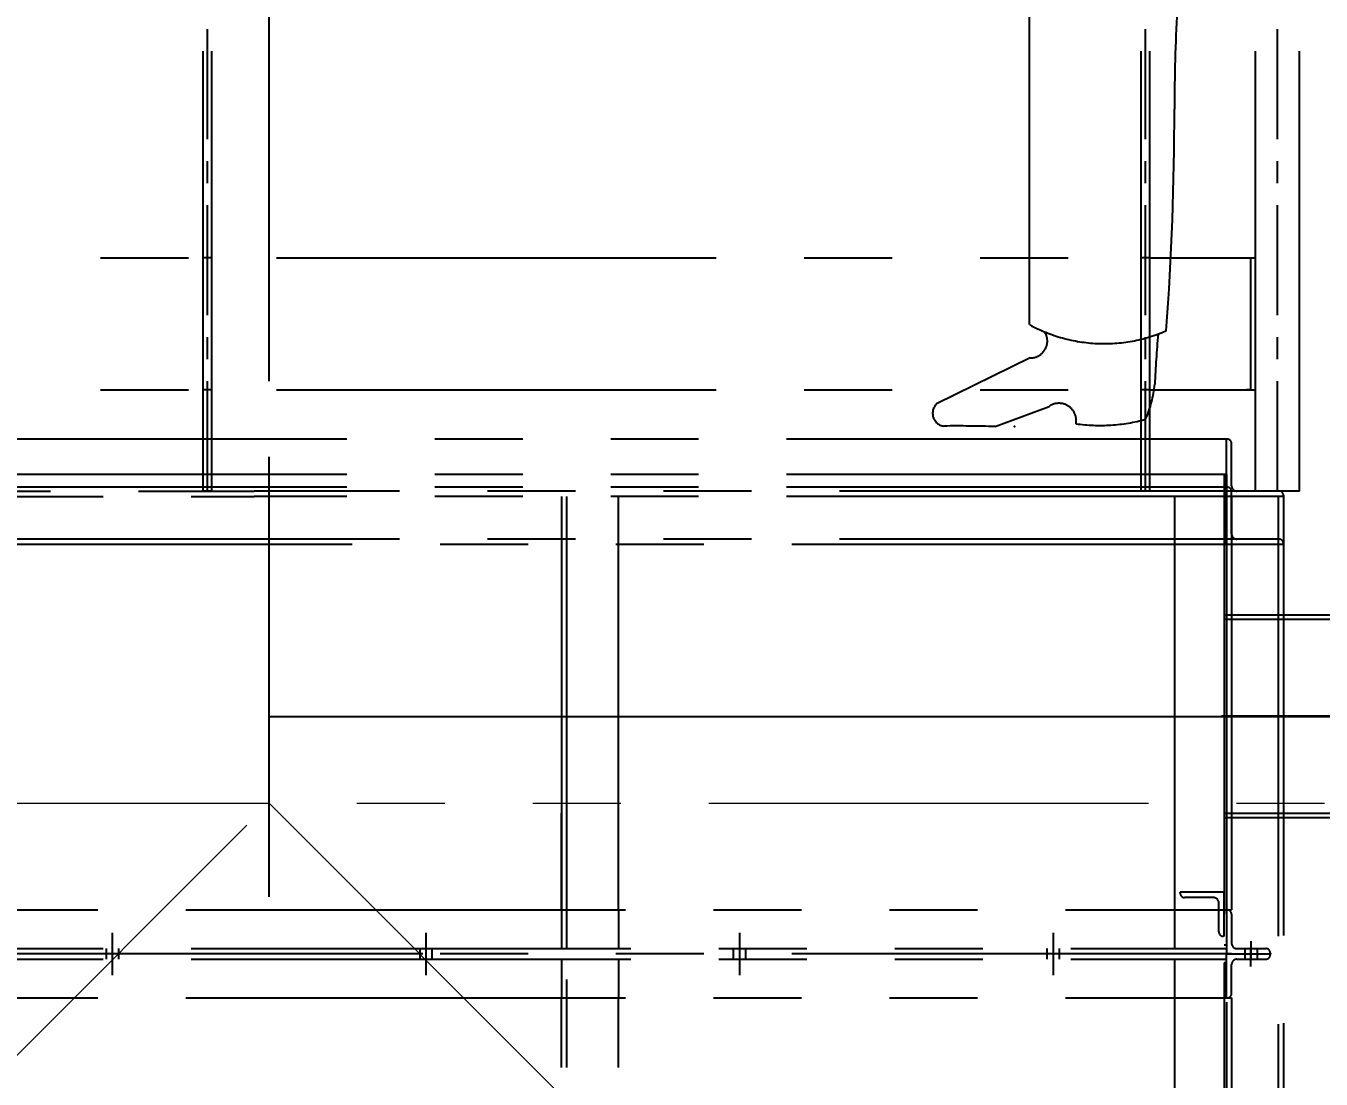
# Model space of a CAD drawing. Header units: inches. Extents: x 0 to 157513, y -28488 to 35640.
# Drawn here: x 9674 to 11147, y 27668 to 28865 of the extents above; entities that cross this region are included whole.
import ezdxf

# ---------------------------------------------------------------- set-up
doc = ezdxf.new("R2010")
doc.units = ezdxf.units.IN
doc.header["$LTSCALE"] = 400
doc.header["$MEASUREMENT"] = 0
for name, pattern in [('1', [2, 1.25, -0.25, 0.25, -0.25]), ('CENTER', [2, 1.25, -0.25, 0.25, -0.25]), ('HIDDEN', [9.525, 6.35, -3.175]), ('HIDDEN2', [4.7625, 3.175, -1.5875]), ('PHANTOM', [2.5, 1.25, -0.25, 0.25, -0.25, 0.25, -0.25])]:
    doc.linetypes.add(name, pattern=pattern)
doc.layers.add('BF', color=8, linetype='PHANTOM')
doc.layers.add('cen', color=1, linetype='CENTER')
doc.layers.add('BF STR', color=8, linetype='PHANTOM', lineweight=5)
doc.styles.add('ROMANS', font='romans')
doc.dimstyles.new('SAM2 60 SC', dxfattribs={"dimscale": 60, "dimtxt": 2.5, "dimasz": 2.5, "dimexe": 1.25, "dimexo": 0.625, "dimtad": 1, "dimtoh": 1, "dimdec": 0, "dimdsep": 46, "dimtxsty": 'ROMANS', "dimblk": 'OBLIQUE', "dimcen": 2.5, "dimclrd": 1, "dimclre": 1, "dimclrt": 256, "dimadec": 0, "dimazin": 2, "dimtfac": 1, "dimtdec": 0, "dimtofl": 0, "dimtmove": 0, "dimatfit": 3, "dimfxl": 1, "dimtolj": 1, "dimtzin": 0, "dimarcsym": 1})

# ---------------------------------------------------------------- blocks, each defined once
blk = doc.blocks.new('611bf4ele')
at = {"layer": 'BF', "linetype": 'CENTER', "ltscale": 0.25}
for p, q in [((-254363.1, 42340.3, 139.3), (-254363.1, 43461.3, 139.3)), ((-255579.6, 42340.3, 139.3), (-255579.6, 43440.3, 139.3)), ((-254513.1, 42340.3, 139.3), (-254513.1, 43440.3, 139.3))]:
    blk.add_line(p, q, dxfattribs=at)
at = {"layer": 'BF'}
for p, q in [((-255584.6, 42340.3, 139.3), (-255584.6, 43423.5, 139.3)), ((-255574.6, 42340.3, 139.3), (-255574.6, 43423.5, 139.3)), ((-254518.1, 42340.3, 139.3), (-254518.1, 43423.5, 139.3)), ((-254508.1, 42340.3, 139.3), (-254508.1, 43423.5, 139.3)), ((-254388.1, 42340.3, 139.3), (-254388.1, 43402.2, 139.3)), ((-254338.1, 42340.3, 139.3), (-254338.1, 43402.2, 139.3)), ((-254645, 42529.5, 139.3), (-254645, 42938.1, 139.3)), ((-256501.1, 42605.3, 139.3), (-254518.1, 42605.3, 139.3)), ((-254508.1, 42605.3, 139.3), (-254388.1, 42605.3, 139.3)), ((-254398.1, 42605.3, 139.3), (-254393.1, 42605.3, 139.3)), ((-254393.1, 42455.3, 139.3), (-254393.1, 42605.3, 139.3)), ((-254644.2, 42491.7, 139.3), (-254750.5, 42439.4, 139.3)), ((-256501.1, 42455.3, 139.3), (-254518.1, 42455.3, 139.3)), ((-254508.1, 42455.3, 139.3), (-254388.1, 42455.3, 139.3)), ((-254393.1, 42455.3, 139.3), (-254398.1, 42455.3, 139.3)), ((-254684.1, 42413.6, 139.3), (-254622.7, 42436.5, 139.3)), ((-254421.1, 42399.3, 139.3), (-256598.1, 42399.3, 139.3)), ((-254420.1, 42399.3, 139.3), (-254421.1, 42399.3, 139.3)), ((-254421.1, 42334.3, 139.3), (-254421.1, 42399.3, 139.3)), ((-254420.1, 42399.3, 139.3), (-254421.1, 42399.3, 139.3)), ((-254415.1, 42346.3, 139.3), (-254415.1, 42394.3, 139.3)), ((-254421.1, 42359.3, 139.3), (-256598.1, 42359.3, 139.3)), ((-254423.6, 42359.3, 139.3), (-254423.6, 41824.2, 139.3)), ((-254421.1, 42359.3, 139.3), (-254421.1, 38879.2, 139.3)), ((-256658.1, 42340.3, 139.3), (-255526.6, 42340.3, 139.3)), ((-254421.1, 42344.6, 139.3), (-256598.1, 42344.6, 139.3)), ((-255574.6, 42340.3, 139.3), (-255584.6, 42340.3, 139.3)), ((-254361.1, 42340.3, 139.3), (-255526.6, 42340.3, 139.3)), ((-254508.1, 42340.3, 139.3), (-254518.1, 42340.3, 139.3)), ((-254338.1, 42340.3, 139.3), (-254388.1, 42340.3, 139.3)), ((-256598.1, 42334.3, 139.3), (-255526.6, 42334.3, 139.3)), ((-254421.1, 42334.3, 139.3), (-255526.6, 42334.3, 139.3)), ((-255171.1, 41974.2, 139.3), (-255171.1, 42334.3, 139.3)), ((-255171.1, 41820.2, 139.3), (-255171.1, 42334.3, 139.3)), ((-255171.1, 41974.2, 139.3), (-255171.1, 42334.3, 139.3)), ((-255112.1, 41864.2, 139.3), (-255112.1, 42334.3, 139.3)), ((-254480.1, 42334.3, 139.3), (-254480.1, 41864.2, 139.3)), ((-254356.1, 42334.3, 139.3), (-254421.1, 42334.3, 139.3)), ((-254415.1, 42334.3, 139.3), (-254415.1, 41864.2, 139.3)), ((-254362.1, 42334.3, 139.3), (-254362.1, 38885.2, 139.3)), ((-254356.1, 42335.3, 139.3), (-254356.1, 38881.2, 139.3)), ((-254361.1, 42285.6, 139.3), (-256658.1, 42285.6, 139.3)), ((-254415.1, 42279.6, 139.3), (-256598.1, 42279.6, 139.3)), ((-254269.6, 42199.2, 139.3), (-254357.2, 42199.2, 139.3)), ((-254269.6, 42194.2, 139.3), (-254355.6, 42194.2, 139.3)), ((-255177.1, 41864.2, 139.3), (-255177.1, 41974.2, 139.3)), ((-254353.8, 41974.2, 139.3), (-254269.6, 41974.2, 139.3)), ((-254353.8, 41969.2, 139.3), (-254269.6, 41969.2, 139.3)), ((-254423.6, 41884.2, 139.3), (-254473.6, 41884.2, 139.3)), ((-254473.6, 41883.2, 139.3), (-254473.6, 41884.2, 139.3)), ((-254423.6, 41834.2, 139.3), (-254423.6, 41884.2, 139.3)), ((-254435.6, 41878.2, 139.3), (-254468.6, 41878.2, 139.3)), ((-254429.6, 41839.2, 139.3), (-254429.6, 41872.2, 139.3)), ((-256604.1, 41864.2, 139.3), (-254415.1, 41864.2, 139.3)), ((-254421.1, 41864.2, 139.3), (-254421.1, 41814.2, 139.3)), ((-254421.1, 41864.2, 139.3), (-254420.1, 41864.2, 139.3)), ((-254415.1, 41859.2, 139.3), (-254415.1, 41826.2, 139.3)), ((-255687.9, 41838.2, 139.3), (-255687.9, 41790.2, 139.3)), ((-255331.3, 41838.2, 139.3), (-255331.3, 41790.2, 139.3)), ((-254974.7, 41838.2, 139.3), (-254974.7, 41790.2, 139.3)), ((-254618.1, 41838.2, 139.3), (-254618.1, 41790.2, 139.3)), ((-254423.6, 41834.2, 139.3), (-254424.6, 41834.2, 139.3)), ((-254421.1, 41824.2, 139.3), (-254423.6, 41824.2, 139.3)), ((-255334.6, 41814.2, 139.3), (-256604.1, 41814.2, 139.3)), ((-256598.1, 41820.2, 139.3), (-254421.1, 41820.2, 139.3)), ((-256598.1, 41808.2, 139.3), (-254421.1, 41808.2, 139.3)), ((-254415.1, 41814.2, 139.3), (-255334.6, 41814.2, 139.3)), ((-255177.1, 41808.2, 139.3), (-255177.1, 41764.2, 139.3)), ((-255171.1, 38885.2, 139.3), (-255171.1, 41808.2, 139.3)), ((-255112.1, 41808.2, 139.3), (-255112.1, 41764.2, 139.3)), ((-254421.1, 41814.2, 139.3), (-254371.1, 41814.2, 139.3)), ((-254421.1, 41764.2, 139.3), (-254421.1, 41814.2, 139.3)), ((-254421.1, 41814.2, 139.3), (-254371.1, 41814.2, 139.3)), ((-254409.1, 41820.2, 139.3), (-254376.1, 41820.2, 139.3)), ((-254409.1, 41808.2, 139.3), (-254376.1, 41808.2, 139.3)), ((-254371.1, 41815.2, 139.3), (-254371.1, 41814.2, 139.3)), ((-254371.1, 41813.2, 139.3), (-254371.1, 41814.2, 139.3)), ((-254423.6, 41804.2, 139.3), (-254423.6, 38889.2, 139.3)), ((-254421.1, 41804.2, 139.3), (-254423.6, 41804.2, 139.3)), ((-254415.1, 41769.2, 139.3), (-254415.1, 41802.2, 139.3)), ((-256604.1, 41764.2, 139.3), (-254415.1, 41764.2, 139.3)), ((-255177.1, 38885.2, 139.3), (-255177.1, 41764.2, 139.3)), ((-255112.1, 38885.2, 139.3), (-255112.1, 41764.2, 139.3)), ((-254480.1, 41764.2, 139.3), (-254480.1, 40352.7, 139.3)), ((-254421.1, 41764.2, 139.3), (-254420.1, 41764.2, 139.3)), ((-254415.1, 41764.2, 139.3), (-254415.1, 40352.7, 139.3))]:
    blk.add_line(p, q, dxfattribs=at)
at = {"layer": 'BF', "linetype": 'HIDDEN', "ltscale": 0.25}
for p, q in [((-255574.6, 42605.3, 139.3), (-255584.6, 42605.3, 139.3)), ((-254508.1, 42605.3, 139.3), (-254518.1, 42605.3, 139.3)), ((-255574.6, 42455.3, 139.3), (-255584.6, 42455.3, 139.3)), ((-254508.1, 42455.3, 139.3), (-254518.1, 42455.3, 139.3))]:
    blk.add_line(p, q, dxfattribs=at)
at = {"layer": 'BF', "ltscale": 5}
blk.add_line((-255509.6, 38879.2, 139.3), (-255509.6, 42427.8, 139.3), dxfattribs=at)
at = {"layer": 'BF', "linetype": 'HIDDEN2'}
for p, q in [((-254421.1, 42279.6, 139.3), (-254421.1, 42344.6, 139.3)), ((-254420.1, 42344.6, 139.3), (-254421.1, 42344.6, 139.3)), ((-254415.1, 42291.6, 139.3), (-254415.1, 42339.6, 139.3)), ((-255177.1, 42334.3, 139.3), (-255177.1, 41820.2, 139.3)), ((-254356.1, 42279.6, 139.3), (-254421.1, 42279.6, 139.3)), ((-254357.2, 42199.2, 139.3), (-254423.1, 42199.2, 139.3)), ((-254355.6, 42194.2, 139.3), (-254423.1, 42194.2, 139.3)), ((-254423.1, 41974.2, 139.3), (-254353.8, 41974.2, 139.3)), ((-254423.1, 41969.2, 139.3), (-254353.8, 41969.2, 139.3)), ((-255112.1, 41864.2, 139.3), (-255112.1, 41820.2, 139.3)), ((-254480.1, 41864.2, 139.3), (-254480.1, 41820.2, 139.3)), ((-255694.9, 41820.2, 139.3), (-255694.9, 41808.2, 139.3)), ((-255680.9, 41820.2, 139.3), (-255680.9, 41808.2, 139.3)), ((-255338.3, 41820.2, 139.3), (-255338.3, 41808.2, 139.3)), ((-255324.3, 41820.2, 139.3), (-255324.3, 41808.2, 139.3)), ((-254981.7, 41820.2, 139.3), (-254981.7, 41808.2, 139.3)), ((-254967.7, 41820.2, 139.3), (-254967.7, 41808.2, 139.3)), ((-254625.1, 41820.2, 139.3), (-254625.1, 41808.2, 139.3)), ((-254611.1, 41820.2, 139.3), (-254611.1, 41808.2, 139.3)), ((-254480.1, 41808.2, 139.3), (-254480.1, 41764.2, 139.3)), ((-254400.1, 41820.2, 139.3), (-254400.1, 41808.2, 139.3)), ((-254386.1, 41820.2, 139.3), (-254386.1, 41808.2, 139.3))]:
    blk.add_line(p, q, dxfattribs=at)
at = {"layer": 'BF', "ltscale": 3}
blk.add_line((-255509.6, 42084.2, 139.3), (-254269.6, 42084.2, 139.3), dxfattribs=at)
at = {"layer": 'BF', "linetype": '1'}
for p, q in [((-254393.1, 41828.5, 139.3), (-254393.1, 41807, 139.3)), ((-254393.1, 41799.9, 139.3), (-254393.1, 41821.5, 139.3))]:
    blk.add_line(p, q, dxfattribs=at)
at = {"layer": 'BF'}
for centre, radius, start, end in [((-252306.4, 42772.4, 139.3), 2173.7, 168.1314, 179.945), ((-258004.4, 42777.9, 139.3), 3524.3, 355.8453, 359.945), ((-254560, 42685.6, 139.3), 177.7, 241.4472, 293.4122), ((-254643.8, 42510.9, 139.3), 19.2, 269.0449, 32.5479), ((-253100.6, 42395.9, 139.3), 1403.5, 174.9789, 177.3131), ((-254634.7, 42474.7, 139.3), 132.8, 336.564, 354.4004), ((-254740.4, 42428.7, 139.3), 14.7, 133.5432, 262.5197), ((-254611.5, 42420.3, 139.3), 19.8, 349.9296, 124.6303), ((-254727.8, 40866, 139.3), 1548.3, 88.3837, 90.538), ((-254564.7, 42609.3, 139.3), 194.4, 261.8991, 285.4299), ((-254420.1, 42394.3, 139.3), 5, 0, 90), ((-254420.1, 42394.3, 139.3), 5, 0, 90), ((-254409.1, 42346.3, 139.3), 6, 180, 270), ((-254361.1, 42335.3, 139.3), 5, 0, 90), ((-254468.6, 41883.2, 139.3), 5, 180, 270), ((-254435.6, 41872.2, 139.3), 6, 0, 90), ((-254420.1, 41859.2, 139.3), 5, 0, 90), ((-254424.6, 41839.2, 139.3), 5, 180, 270), ((-254409.1, 41826.2, 139.3), 6, 180, 270), ((-254409.1, 41802.2, 139.3), 6, 90, 180), ((-254376.1, 41815.2, 139.3), 5, 0, 90), ((-254376.1, 41813.2, 139.3), 5, 270, 0), ((-254420.1, 41769.2, 139.3), 5, 270, 0)]:
    blk.add_arc(centre, radius, start, end, dxfattribs=at)
at = {"layer": 'BF', "linetype": 'HIDDEN2'}
for centre, radius, start, end in [((-254420.1, 42339.6, 139.3), 5, 0, 90), ((-254409.1, 42291.6, 139.3), 6, 180, 270), ((-254361.1, 42280.6, 139.3), 5, 0, 90)]:
    blk.add_arc(centre, radius, start, end, dxfattribs=at)
at = {"layer": 'BF', "linetype": 'ByBlock'}
for p in [(-254661.9, 42413.6, 139.3), (-254421.1, 42399.3, 139.3)]:
    blk.add_point(p, dxfattribs=at)
blk = doc.blocks.new('611bf4 strgaele')
at = {"layer": 'BF STR'}
for p, q in [((-272399.8, 39485.7), (-269899.8, 41985.7)), ((-272399.8, 41985.7), (-267399.8, 41985.7)), ((-269899.8, 41985.7), (-267399.8, 39485.7))]:
    blk.add_line(p, q, dxfattribs=at)
blk = doc.blocks.new('_OBLIQUE')
at = {"color": 0, "linetype": 'ByBlock'}
blk.add_line((-0.5, -0.5), (0.5, 0.5), dxfattribs=at)
blk = doc.blocks.new('*D50')
at = {"color": 1, "lineweight": -2}
for p, q in [((9950.9, 28461), (9950.9, 30164.4)), ((11190.9, 28277.5), (11190.9, 30164.4)), ((9950.9, 30089.4), (11190.9, 30089.4))]:
    blk.add_line(p, q, dxfattribs=at)
at = {"layer": 'Defpoints', "color": 0}
for p in [(11190.9, 30089.4), (9950.9, 28423.5, 385.1), (11190.9, 28240, 385.1)]:
    blk.add_point(p, dxfattribs=at)
at = {"color": 1, "lineweight": -2, "xscale": 150, "yscale": 150, "zscale": 150, "rotation": 180}
blk.add_blockref('_OBLIQUE', (9950.9, 30089.4), dxfattribs=at)
at = {"color": 1, "lineweight": -2, "xscale": 150, "yscale": 150, "zscale": 150}
blk.add_blockref('_OBLIQUE', (11190.9, 30089.4), dxfattribs=at)
at = {"insert": (10570.9, 30201.9), "char_height": 150, "attachment_point": 5, "style": 'ROMANS'}
blk.add_mtext('\\A1;1240', dxfattribs=at)
blk = doc.blocks.new('*D51')
at = {"color": 1, "lineweight": -2}
for p, q in [((11190.9, 28315), (11190.9, 30164.4)), ((12146.9, 28117.5), (12146.9, 30164.4)), ((12146.9, 30089.4), (11190.9, 30089.4))]:
    blk.add_line(p, q, dxfattribs=at)
at = {"layer": 'Defpoints', "color": 0}
for p in [(11190.9, 30089.4), (11190.9, 28277.5), (12146.9, 28080, 392.1)]:
    blk.add_point(p, dxfattribs=at)
at = {"color": 1, "lineweight": -2, "xscale": 150, "yscale": 150, "zscale": 150, "rotation": 180}
blk.add_blockref('_OBLIQUE', (11190.9, 30089.4), dxfattribs=at)
at = {"color": 1, "lineweight": -2, "xscale": 150, "yscale": 150, "zscale": 150}
blk.add_blockref('_OBLIQUE', (12146.9, 30089.4), dxfattribs=at)
at = {"insert": (11668.9, 30201.9), "char_height": 150, "attachment_point": 5, "style": 'ROMANS'}
blk.add_mtext('\\A1;956', dxfattribs=at)
blk = doc.blocks.new('*D57')
at = {"color": 1, "lineweight": -2}
for p, q in [((8800.9, 29868.6), (8800.9, 30164.4)), ((9950.9, 28461), (9950.9, 30164.4)), ((9950.9, 30089.4), (8800.9, 30089.4))]:
    blk.add_line(p, q, dxfattribs=at)
at = {"layer": 'Defpoints', "color": 0}
for p in [(8800.9, 30089.4), (8800.9, 29831.1), (9950.9, 28423.5, 385.1)]:
    blk.add_point(p, dxfattribs=at)
at = {"color": 1, "lineweight": -2, "xscale": 150, "yscale": 150, "zscale": 150, "rotation": 180}
blk.add_blockref('_OBLIQUE', (8800.9, 30089.4), dxfattribs=at)
at = {"color": 1, "lineweight": -2, "xscale": 150, "yscale": 150, "zscale": 150}
blk.add_blockref('_OBLIQUE', (9950.9, 30089.4), dxfattribs=at)
at = {"insert": (9375.9, 30201.9), "char_height": 150, "attachment_point": 5, "style": 'ROMANS'}
blk.add_mtext('\\A1;1150', dxfattribs=at)

msp = doc.modelspace()

# ---------------------------------------------------------------- linework, layer by layer
at = {"layer": 'cen'}
msp.add_line((11318.8, 28080, 385.1), (11033.8, 28080, 385.1), dxfattribs=at)

# ---------------------------------------------------------------- block references
msp.add_blockref('611bf4ele', (265460.5, -14004.3, 245.8))
at = {"layer": 'BF'}
msp.add_blockref('611bf4 strgaele', (279850.7, -14004.3, 169.4), dxfattribs=at)

# ---------------------------------------------------------------- dimensions: what is measured, and where the dimension line sits
for base, p1, p2, picture, middle in [((8800.9, 30089.4), (9950.9, 28423.5, 385.1), (8800.9, 29831.1), '*D57', (9375.9, 30201.9)), ((11190.9, 30089.4), (9950.9, 28423.5, 385.1), (11190.9, 28240, 385.1), '*D50', (10570.9, 30201.9)), ((11190.9, 30089.4), (12146.9, 28080, 392.1), (11190.9, 28277.5), '*D51', (11668.9, 30201.9))]:
    dim = msp.add_linear_dim(base=base, p1=p1, p2=p2, dimstyle='SAM2 60 SC')
    dim.commit()
    dim.dimension.update_dxf_attribs({"geometry": picture, "text_midpoint": middle})

doc.saveas('drawing.dxf')
